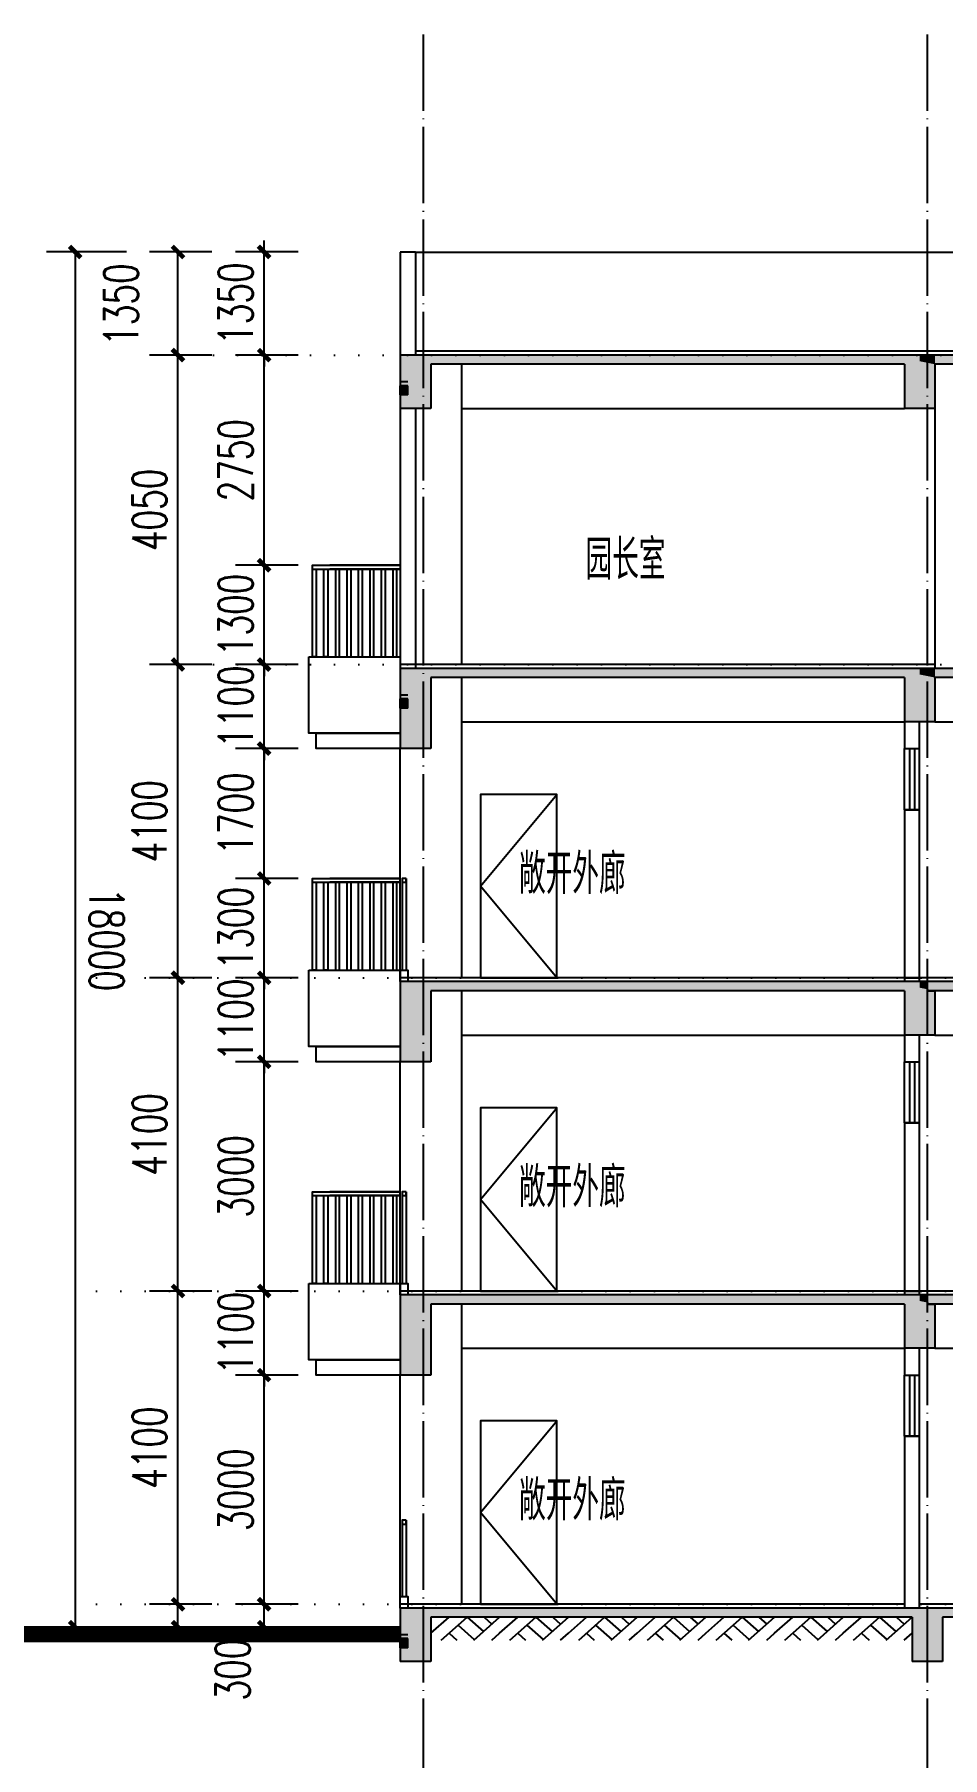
# Model space of a CAD drawing. Header units: millimetres. Extents: x -1048436 to -185795, y -983427 to 400387.
# Drawn here: x -758367 to -746476, y -968354 to -945801 of the extents above; entities that cross this region are included whole.
import ezdxf

# ---------------------------------------------------------------- set-up
doc = ezdxf.new("R2010")
doc.units = ezdxf.units.MM
doc.header["$LTSCALE"] = 500
doc.linetypes.add('1#游泳馆轴网$0$DOTE', pattern=[2.42, 2, -0.2, 0.02, -0.2])
doc.linetypes.add('DOT', pattern=[6.35, 0, -6.35])
for name, color, linetype in [('1#游泳馆轴网$0$建-轴线', 1, '1#游泳馆轴网$0$DOTE'), ('PUB_DIM', 3, 'Continuous'), ('WINDOW', 4, 'Continuous'), ('建-填充', 9, 'Continuous'), ('建-墙', 254, 'Continuous'), ('建-墙-完成面', 95, 'Continuous'), ('建-文字', 4, 'Continuous'), ('建-楼梯-扶手栏杆', 3, 'Continuous'), ('建-看线', 8, 'Continuous'), ('楼层虚线', 1, 'Continuous')]:
    doc.layers.add(name, color=color, linetype=linetype)
doc.styles.add('_TCH_DIM_T3', font='SIMPLEX', dxfattribs={"width": 0.705882, "bigfont": 'GBCBIG'})
doc.styles.add('XD2008', font='xd-hzs.shx', dxfattribs={"width": 0.7, "bigfont": 'xd-hztxt.shx'})
doc.dimstyles.new('_TCH_ARCH&&150', dxfattribs={"dimtxt": 446.25, "dimasz": 150, "dimexe": 375, "dimexo": 450, "dimgap": 150, "dimtad": 1, "dimdec": 0, "dimzin": 0, "dimdsep": 46, "dimtxsty": '_TCH_DIM_T3', "dimblk": 'ARCHTICK', "dimcen": 0.09, "dimclrt": 7, "dimazin": 2, "dimtfac": 1, "dimtdec": 0, "dimtix": 1, "dimtmove": 2, "dimatfit": 3, "dimldrblk": 'ARCHTICK', "dimfxl": 1, "dimtolj": 1, "dimtzin": 0, "dimarcsym": 0})

# ---------------------------------------------------------------- blocks, each defined once
blk = doc.blocks.new('_ArchTick')
at = {"color": 0, "linetype": 'ByBlock', "const_width": 0.4}
blk.add_lwpolyline([(-0.5, -0.5), (0.5, 0.5)], dxfattribs=at)
blk = doc.blocks.new('*D300')
at = {"layer": 'Defpoints', "color": 0, "transparency": 16777216}
for p in [(-755360, -966348), (-754466, -966348), (-754466, -966648)]:
    blk.add_point(p, dxfattribs=at)
at = {"layer": 'PUB_DIM', "color": 0, "lineweight": -2, "transparency": 16777216}
for p, q in [((-754916, -966348), (-755735, -966348)), ((-755360, -966648), (-755360, -966348)), ((-754916, -966648), (-755735, -966648))]:
    blk.add_line(p, q, dxfattribs=at)
at = {"layer": 'PUB_DIM', "color": 0, "lineweight": -2, "transparency": 16777216, "xscale": 150, "yscale": 150, "zscale": 150}
for p, rotation in [((-755360, -966348), 90), ((-755360, -966648), 270)]:
    blk.add_blockref('_ArchTick', p, dxfattribs=dict(at, rotation=rotation))
at = {"layer": 'PUB_DIM', "color": 7, "transparency": 16777216, "insert": (-755772, -967203), "char_height": 446.2, "attachment_point": 5, "rotation": 90, "style": '_TCH_DIM_T3'}
blk.add_mtext('\\A1;300', dxfattribs=at)
blk = doc.blocks.new('*D301')
at = {"layer": 'Defpoints', "color": 0, "transparency": 16777216}
for p in [(-755360, -963348), (-754466, -963348), (-754466, -966348)]:
    blk.add_point(p, dxfattribs=at)
at = {"layer": 'PUB_DIM', "color": 0, "lineweight": -2, "transparency": 16777216}
for p, q in [((-754916, -963348), (-755735, -963348)), ((-755360, -966348), (-755360, -963348)), ((-754916, -966348), (-755735, -966348))]:
    blk.add_line(p, q, dxfattribs=at)
at = {"layer": 'PUB_DIM', "color": 0, "lineweight": -2, "transparency": 16777216, "xscale": 150, "yscale": 150, "zscale": 150}
for p, rotation in [((-755360, -963348), 90), ((-755360, -966348), 270)]:
    blk.add_blockref('_ArchTick', p, dxfattribs=dict(at, rotation=rotation))
at = {"layer": 'PUB_DIM', "color": 7, "transparency": 16777216, "insert": (-755733, -964848), "char_height": 446.2, "attachment_point": 5, "rotation": 90, "style": '_TCH_DIM_T3'}
blk.add_mtext('\\A1;3000', dxfattribs=at)
blk = doc.blocks.new('*D302')
at = {"layer": 'Defpoints', "color": 0, "transparency": 16777216}
for p in [(-755360, -962248), (-754466, -962248), (-754466, -963348)]:
    blk.add_point(p, dxfattribs=at)
at = {"layer": 'PUB_DIM', "color": 0, "lineweight": -2, "transparency": 16777216}
for p, q in [((-755360, -962248), (-755360, -962098)), ((-754916, -962248), (-755735, -962248)), ((-755360, -963348), (-755360, -962248)), ((-754916, -963348), (-755735, -963348)), ((-755360, -963348), (-755360, -963498))]:
    blk.add_line(p, q, dxfattribs=at)
at = {"layer": 'PUB_DIM', "color": 0, "lineweight": -2, "transparency": 16777216, "xscale": 150, "yscale": 150, "zscale": 150}
for p, rotation in [((-755360, -962248), 270), ((-755360, -963348), 90)]:
    blk.add_blockref('_ArchTick', p, dxfattribs=dict(at, rotation=rotation))
at = {"layer": 'PUB_DIM', "color": 7, "transparency": 16777216, "insert": (-755733, -962798), "char_height": 446.2, "attachment_point": 5, "rotation": 90, "style": '_TCH_DIM_T3'}
blk.add_mtext('\\A1;1100', dxfattribs=at)
blk = doc.blocks.new('*D303')
at = {"layer": 'Defpoints', "color": 0, "transparency": 16777216}
for p in [(-755360, -959248), (-754466, -959248), (-754466, -962248)]:
    blk.add_point(p, dxfattribs=at)
at = {"layer": 'PUB_DIM', "color": 0, "lineweight": -2, "transparency": 16777216}
for p, q in [((-754916, -959248), (-755735, -959248)), ((-755360, -962248), (-755360, -959248)), ((-754916, -962248), (-755735, -962248))]:
    blk.add_line(p, q, dxfattribs=at)
at = {"layer": 'PUB_DIM', "color": 0, "lineweight": -2, "transparency": 16777216, "xscale": 150, "yscale": 150, "zscale": 150}
for p, rotation in [((-755360, -959248), 90), ((-755360, -962248), 270)]:
    blk.add_blockref('_ArchTick', p, dxfattribs=dict(at, rotation=rotation))
at = {"layer": 'PUB_DIM', "color": 7, "transparency": 16777216, "insert": (-755733, -960748), "char_height": 446.2, "attachment_point": 5, "rotation": 90, "style": '_TCH_DIM_T3'}
blk.add_mtext('\\A1;3000', dxfattribs=at)
blk = doc.blocks.new('*D304')
at = {"layer": 'Defpoints', "color": 0, "transparency": 16777216}
for p in [(-755360, -958148), (-754466, -958148), (-754466, -959248)]:
    blk.add_point(p, dxfattribs=at)
at = {"layer": 'PUB_DIM', "color": 0, "lineweight": -2, "transparency": 16777216}
for p, q in [((-755360, -958148), (-755360, -957998)), ((-754916, -958148), (-755735, -958148)), ((-755360, -959248), (-755360, -958148)), ((-754916, -959248), (-755735, -959248)), ((-755360, -959248), (-755360, -959398))]:
    blk.add_line(p, q, dxfattribs=at)
at = {"layer": 'PUB_DIM', "color": 0, "lineweight": -2, "transparency": 16777216, "xscale": 150, "yscale": 150, "zscale": 150}
for p, rotation in [((-755360, -958148), 270), ((-755360, -959248), 90)]:
    blk.add_blockref('_ArchTick', p, dxfattribs=dict(at, rotation=rotation))
at = {"layer": 'PUB_DIM', "color": 7, "transparency": 16777216, "insert": (-755733, -958698), "char_height": 446.2, "attachment_point": 5, "rotation": 90, "style": '_TCH_DIM_T3'}
blk.add_mtext('\\A1;1100', dxfattribs=at)
blk = doc.blocks.new('*D305')
at = {"layer": 'Defpoints', "color": 0, "transparency": 16777216}
for p in [(-755360, -956848), (-754466, -956848), (-754466, -958148)]:
    blk.add_point(p, dxfattribs=at)
at = {"layer": 'PUB_DIM', "color": 0, "lineweight": -2, "transparency": 16777216}
for p, q in [((-755360, -956848), (-755360, -956698)), ((-754916, -956848), (-755735, -956848)), ((-755360, -958148), (-755360, -956848)), ((-754916, -958148), (-755735, -958148)), ((-755360, -958148), (-755360, -958298))]:
    blk.add_line(p, q, dxfattribs=at)
at = {"layer": 'PUB_DIM', "color": 0, "lineweight": -2, "transparency": 16777216, "xscale": 150, "yscale": 150, "zscale": 150}
for p, rotation in [((-755360, -956848), 270), ((-755360, -958148), 90)]:
    blk.add_blockref('_ArchTick', p, dxfattribs=dict(at, rotation=rotation))
at = {"layer": 'PUB_DIM', "color": 7, "transparency": 16777216, "insert": (-755733, -957498), "char_height": 446.2, "attachment_point": 5, "rotation": 90, "style": '_TCH_DIM_T3'}
blk.add_mtext('\\A1;1300', dxfattribs=at)
blk = doc.blocks.new('*D306')
at = {"layer": 'Defpoints', "color": 0, "transparency": 16777216}
for p in [(-755360, -955148), (-754466, -955148), (-754466, -956848)]:
    blk.add_point(p, dxfattribs=at)
at = {"layer": 'PUB_DIM', "color": 0, "lineweight": -2, "transparency": 16777216}
for p, q in [((-754916, -955148), (-755735, -955148)), ((-755360, -956848), (-755360, -955148)), ((-754916, -956848), (-755735, -956848))]:
    blk.add_line(p, q, dxfattribs=at)
at = {"layer": 'PUB_DIM', "color": 0, "lineweight": -2, "transparency": 16777216, "xscale": 150, "yscale": 150, "zscale": 150}
for p, rotation in [((-755360, -955148), 90), ((-755360, -956848), 270)]:
    blk.add_blockref('_ArchTick', p, dxfattribs=dict(at, rotation=rotation))
at = {"layer": 'PUB_DIM', "color": 7, "transparency": 16777216, "insert": (-755733, -955998), "char_height": 446.2, "attachment_point": 5, "rotation": 90, "style": '_TCH_DIM_T3'}
blk.add_mtext('\\A1;1700', dxfattribs=at)
blk = doc.blocks.new('*D307')
at = {"layer": 'Defpoints', "color": 0, "transparency": 16777216}
for p in [(-755360, -954048), (-754466, -954048), (-754466, -955148)]:
    blk.add_point(p, dxfattribs=at)
at = {"layer": 'PUB_DIM', "color": 0, "lineweight": -2, "transparency": 16777216}
for p, q in [((-755360, -954048), (-755360, -953898)), ((-754916, -954048), (-755735, -954048)), ((-755360, -955148), (-755360, -954048)), ((-754916, -955148), (-755735, -955148)), ((-755360, -955148), (-755360, -955298))]:
    blk.add_line(p, q, dxfattribs=at)
at = {"layer": 'PUB_DIM', "color": 0, "lineweight": -2, "transparency": 16777216, "xscale": 150, "yscale": 150, "zscale": 150}
for p, rotation in [((-755360, -954048), 270), ((-755360, -955148), 90)]:
    blk.add_blockref('_ArchTick', p, dxfattribs=dict(at, rotation=rotation))
at = {"layer": 'PUB_DIM', "color": 7, "transparency": 16777216, "insert": (-755733, -954598), "char_height": 446.2, "attachment_point": 5, "rotation": 90, "style": '_TCH_DIM_T3'}
blk.add_mtext('\\A1;1100', dxfattribs=at)
blk = doc.blocks.new('*D308')
at = {"layer": 'Defpoints', "color": 0, "transparency": 16777216}
for p in [(-755360, -952748), (-754466, -952748), (-754466, -954048)]:
    blk.add_point(p, dxfattribs=at)
at = {"layer": 'PUB_DIM', "color": 0, "lineweight": -2, "transparency": 16777216}
for p, q in [((-755360, -952748), (-755360, -952598)), ((-754916, -952748), (-755735, -952748)), ((-755360, -954048), (-755360, -952748)), ((-754916, -954048), (-755735, -954048)), ((-755360, -954048), (-755360, -954198))]:
    blk.add_line(p, q, dxfattribs=at)
at = {"layer": 'PUB_DIM', "color": 0, "lineweight": -2, "transparency": 16777216, "xscale": 150, "yscale": 150, "zscale": 150}
for p, rotation in [((-755360, -952748), 270), ((-755360, -954048), 90)]:
    blk.add_blockref('_ArchTick', p, dxfattribs=dict(at, rotation=rotation))
at = {"layer": 'PUB_DIM', "color": 7, "transparency": 16777216, "insert": (-755733, -953398), "char_height": 446.2, "attachment_point": 5, "rotation": 90, "style": '_TCH_DIM_T3'}
blk.add_mtext('\\A1;1300', dxfattribs=at)
blk = doc.blocks.new('*D309')
at = {"layer": 'Defpoints', "color": 0, "transparency": 16777216}
for p in [(-755360, -949998), (-754466, -949998), (-754466, -952748)]:
    blk.add_point(p, dxfattribs=at)
at = {"layer": 'PUB_DIM', "color": 0, "lineweight": -2, "transparency": 16777216}
for p, q in [((-754916, -949998), (-755735, -949998)), ((-755360, -952748), (-755360, -949998)), ((-754916, -952748), (-755735, -952748))]:
    blk.add_line(p, q, dxfattribs=at)
at = {"layer": 'PUB_DIM', "color": 0, "lineweight": -2, "transparency": 16777216, "xscale": 150, "yscale": 150, "zscale": 150}
for p, rotation in [((-755360, -949998), 90), ((-755360, -952748), 270)]:
    blk.add_blockref('_ArchTick', p, dxfattribs=dict(at, rotation=rotation))
at = {"layer": 'PUB_DIM', "color": 7, "transparency": 16777216, "insert": (-755733, -951373), "char_height": 446.2, "attachment_point": 5, "rotation": 90, "style": '_TCH_DIM_T3'}
blk.add_mtext('\\A1;2750', dxfattribs=at)
blk = doc.blocks.new('*D310')
at = {"layer": 'Defpoints', "color": 0, "transparency": 16777216}
for p in [(-755360, -948648), (-754466, -948648), (-754466, -949998)]:
    blk.add_point(p, dxfattribs=at)
at = {"layer": 'PUB_DIM', "color": 0, "lineweight": -2, "transparency": 16777216}
for p, q in [((-755360, -948648), (-755360, -948498)), ((-754916, -948648), (-755735, -948648)), ((-755360, -949998), (-755360, -948648)), ((-754916, -949998), (-755735, -949998)), ((-755360, -949998), (-755360, -950148))]:
    blk.add_line(p, q, dxfattribs=at)
at = {"layer": 'PUB_DIM', "color": 0, "lineweight": -2, "transparency": 16777216, "xscale": 150, "yscale": 150, "zscale": 150}
for p, rotation in [((-755360, -948648), 270), ((-755360, -949998), 90)]:
    blk.add_blockref('_ArchTick', p, dxfattribs=dict(at, rotation=rotation))
at = {"layer": 'PUB_DIM', "color": 7, "transparency": 16777216, "insert": (-755733, -949323), "char_height": 446.2, "attachment_point": 5, "rotation": 90, "style": '_TCH_DIM_T3'}
blk.add_mtext('\\A1;1350', dxfattribs=at)
blk = doc.blocks.new('*D2797')
at = {"layer": 'Defpoints', "color": 0, "transparency": 16777216}
for p in [(-756714, -948648), (-757834, -966648), (-756714, -966648)]:
    blk.add_point(p, dxfattribs=at)
at = {"layer": 'PUB_DIM', "color": 0, "lineweight": -2, "transparency": 16777216}
for p, q in [((-757164, -948648), (-758209, -948648)), ((-757834, -948648), (-757834, -966648)), ((-757164, -966648), (-758209, -966648))]:
    blk.add_line(p, q, dxfattribs=at)
at = {"layer": 'PUB_DIM', "color": 0, "lineweight": -2, "transparency": 16777216, "xscale": 150, "yscale": 150, "zscale": 150}
for p, rotation in [((-757834, -948648), 90), ((-757834, -966648), 270)]:
    blk.add_blockref('_ArchTick', p, dxfattribs=dict(at, rotation=rotation))
at = {"layer": 'PUB_DIM', "color": 7, "transparency": 16777216, "insert": (-757422, -957648), "char_height": 446.2, "attachment_point": 5, "rotation": 270, "style": '_TCH_DIM_T3'}
blk.add_mtext('\\A1;18000', dxfattribs=at)
blk = doc.blocks.new('*D2798')
at = {"layer": 'Defpoints', "color": 0, "transparency": 16777216}
for p in [(-756488, -966348), (-755593, -966348), (-755593, -966648)]:
    blk.add_point(p, dxfattribs=at)
at = {"layer": 'PUB_DIM', "color": 0, "lineweight": -2, "transparency": 16777216}
for p, q in [((-756043, -966348), (-756863, -966348)), ((-756488, -966648), (-756488, -966348)), ((-756043, -966648), (-756863, -966648))]:
    blk.add_line(p, q, dxfattribs=at)
at = {"layer": 'PUB_DIM', "color": 0, "lineweight": -2, "transparency": 16777216, "xscale": 150, "yscale": 150, "zscale": 150}
for p, rotation in [((-756488, -966348), 90), ((-756488, -966648), 270)]:
    blk.add_blockref('_ArchTick', p, dxfattribs=dict(at, rotation=rotation))
at = {"layer": 'PUB_DIM', "color": 7, "transparency": 16777216, "insert": (-759625, -967758), "char_height": 446.2, "attachment_point": 5, "rotation": 90, "style": '_TCH_DIM_T3'}
blk.add_mtext('\\A1;300', dxfattribs=at)
blk = doc.blocks.new('*D2799')
at = {"layer": 'Defpoints', "color": 0, "transparency": 16777216}
for p in [(-756488, -962248), (-755593, -962248), (-755593, -966348)]:
    blk.add_point(p, dxfattribs=at)
at = {"layer": 'PUB_DIM', "color": 0, "lineweight": -2, "transparency": 16777216}
for p, q in [((-756043, -962248), (-756863, -962248)), ((-756488, -966348), (-756488, -962248)), ((-756043, -966348), (-756863, -966348))]:
    blk.add_line(p, q, dxfattribs=at)
at = {"layer": 'PUB_DIM', "color": 0, "lineweight": -2, "transparency": 16777216, "xscale": 150, "yscale": 150, "zscale": 150}
for p, rotation in [((-756488, -962248), 90), ((-756488, -966348), 270)]:
    blk.add_blockref('_ArchTick', p, dxfattribs=dict(at, rotation=rotation))
at = {"layer": 'PUB_DIM', "color": 7, "transparency": 16777216, "insert": (-756861, -964298), "char_height": 446.2, "attachment_point": 5, "rotation": 90, "style": '_TCH_DIM_T3'}
blk.add_mtext('\\A1;4100', dxfattribs=at)
blk = doc.blocks.new('*D2800')
at = {"layer": 'Defpoints', "color": 0, "transparency": 16777216}
for p in [(-756488, -958148), (-755593, -958148), (-755593, -962248)]:
    blk.add_point(p, dxfattribs=at)
at = {"layer": 'PUB_DIM', "color": 0, "lineweight": -2, "transparency": 16777216}
for p, q in [((-756043, -958148), (-756863, -958148)), ((-756488, -962248), (-756488, -958148)), ((-756043, -962248), (-756863, -962248))]:
    blk.add_line(p, q, dxfattribs=at)
at = {"layer": 'PUB_DIM', "color": 0, "lineweight": -2, "transparency": 16777216, "xscale": 150, "yscale": 150, "zscale": 150}
for p, rotation in [((-756488, -958148), 90), ((-756488, -962248), 270)]:
    blk.add_blockref('_ArchTick', p, dxfattribs=dict(at, rotation=rotation))
at = {"layer": 'PUB_DIM', "color": 7, "transparency": 16777216, "insert": (-756861, -960198), "char_height": 446.2, "attachment_point": 5, "rotation": 90, "style": '_TCH_DIM_T3'}
blk.add_mtext('\\A1;4100', dxfattribs=at)
blk = doc.blocks.new('*D2801')
at = {"layer": 'Defpoints', "color": 0, "transparency": 16777216}
for p in [(-756488, -954048), (-755593, -954048), (-755593, -958148)]:
    blk.add_point(p, dxfattribs=at)
at = {"layer": 'PUB_DIM', "color": 0, "lineweight": -2, "transparency": 16777216}
for p, q in [((-756043, -954048), (-756863, -954048)), ((-756488, -958148), (-756488, -954048)), ((-756043, -958148), (-756863, -958148))]:
    blk.add_line(p, q, dxfattribs=at)
at = {"layer": 'PUB_DIM', "color": 0, "lineweight": -2, "transparency": 16777216, "xscale": 150, "yscale": 150, "zscale": 150}
for p, rotation in [((-756488, -954048), 90), ((-756488, -958148), 270)]:
    blk.add_blockref('_ArchTick', p, dxfattribs=dict(at, rotation=rotation))
at = {"layer": 'PUB_DIM', "color": 7, "transparency": 16777216, "insert": (-756861, -956098), "char_height": 446.2, "attachment_point": 5, "rotation": 90, "style": '_TCH_DIM_T3'}
blk.add_mtext('\\A1;4100', dxfattribs=at)
blk = doc.blocks.new('*D2802')
at = {"layer": 'Defpoints', "color": 0, "transparency": 16777216}
for p in [(-756488, -949998), (-755593, -949998), (-755593, -954048)]:
    blk.add_point(p, dxfattribs=at)
at = {"layer": 'PUB_DIM', "color": 0, "lineweight": -2, "transparency": 16777216}
for p, q in [((-756043, -949998), (-756863, -949998)), ((-756488, -954048), (-756488, -949998)), ((-756043, -954048), (-756863, -954048))]:
    blk.add_line(p, q, dxfattribs=at)
at = {"layer": 'PUB_DIM', "color": 0, "lineweight": -2, "transparency": 16777216, "xscale": 150, "yscale": 150, "zscale": 150}
for p, rotation in [((-756488, -949998), 90), ((-756488, -954048), 270)]:
    blk.add_blockref('_ArchTick', p, dxfattribs=dict(at, rotation=rotation))
at = {"layer": 'PUB_DIM', "color": 7, "transparency": 16777216, "insert": (-756861, -952023), "char_height": 446.2, "attachment_point": 5, "rotation": 90, "style": '_TCH_DIM_T3'}
blk.add_mtext('\\A1;4050', dxfattribs=at)
blk = doc.blocks.new('*D2803')
at = {"layer": 'Defpoints', "color": 0, "transparency": 16777216}
for p in [(-756488, -948648), (-755593, -948648), (-755593, -949998)]:
    blk.add_point(p, dxfattribs=at)
at = {"layer": 'PUB_DIM', "color": 0, "lineweight": -2, "transparency": 16777216}
for p, q in [((-756043, -948648), (-756863, -948648)), ((-756488, -949998), (-756488, -948648)), ((-756043, -949998), (-756863, -949998))]:
    blk.add_line(p, q, dxfattribs=at)
at = {"layer": 'PUB_DIM', "color": 0, "lineweight": -2, "transparency": 16777216, "xscale": 150, "yscale": 150, "zscale": 150}
for p, rotation in [((-756488, -948648), 90), ((-756488, -949998), 270)]:
    blk.add_blockref('_ArchTick', p, dxfattribs=dict(at, rotation=rotation))
at = {"layer": 'PUB_DIM', "color": 7, "transparency": 16777216, "insert": (-757233, -949336), "char_height": 446.2, "attachment_point": 5, "rotation": 90, "style": '_TCH_DIM_T3'}
blk.add_mtext('\\A1;1350', dxfattribs=at)
blk = doc.blocks.new('$LinePat$素土夯实')
at = {"color": 0}
for p, q in [((0, -210), (210, 0)), ((120, -300), (420, 0)), ((420, 0), (608, -188)), ((495, -300), (795, 0)), ((615, 0), (705, -90)), ((315, -105), (502, -293)), ((210, -210), (300, -300)), ((705, -300), (795, -210))]:
    blk.add_line(p, q, dxfattribs=at)
blk = doc.blocks.new('$TCHSYS$WIN2D')
for p, q in [((-0.5, 0.5), (0.5, 0.5)), ((-0.5, 0.5), (-0.5, -0.5)), ((0.5, 0.5), (0.5, -0.5)), ((0.5, 0.167), (-0.5, 0.167)), ((0.5, -0.167), (-0.5, -0.167)), ((-0.5, -0.5), (0.5, -0.5))]:
    blk.add_line(p, q)

msp = doc.modelspace()

# ---------------------------------------------------------------- hatches: boundary and pattern name
at = {"layer": '建-填充'}
for points in [[(-753176.4, -950118.1), (-753576.4, -949998.1), (-753576.4, -950698.1), (-753176.4, -950698.1)], [(-746776.5, -950078.1), (-746776.5, -949998.1), (-753576.4, -949998.1), (-753176.4, -950118.1), (-746976.5, -950118.1)], [(-746776.5, -950078.1), (-746976.5, -950118.1), (-746976.5, -950698.1), (-746576.5, -950698.1), (-746576.5, -950118.1)], [(-746576.4, -950118.1), (-746576.4, -949998.1), (-746776.5, -949998.1), (-746776.5, -950078.1), (-746576.5, -950118.1)], [(-743226.4, -950078.1), (-743226.4, -949998.1), (-746576.4, -949998.1), (-746576.4, -950118.1), (-743426.4, -950118.1)], [(-753476.4, -950398.1), (-753576.4, -950398.1), (-753576.4, -950518.1), (-753476.4, -950518.1)], [(-753176.4, -954218.1), (-753576.4, -954098.1), (-753576.4, -955148.1), (-753176.4, -955148.1)], [(-746776.5, -954178.1), (-746776.5, -954098.1), (-753576.4, -954098.1), (-753176.4, -954218.1), (-746976.5, -954218.1)], [(-746776.5, -954178.1), (-746976.5, -954218.1), (-746976.5, -954798.1), (-746576.5, -954798.1), (-746576.5, -954218.1)], [(-746576.4, -954218.1), (-746576.4, -954098.1), (-746776.5, -954098.1), (-746776.5, -954178.1), (-746576.5, -954218.1)], [(-743226.4, -954178.1), (-743226.4, -954098.1), (-746576.4, -954098.1), (-746576.4, -954218.1), (-743426.4, -954218.1)], [(-753476.4, -954498.1), (-753576.4, -954498.1), (-753576.4, -954618.1), (-753476.4, -954618.1)], [(-753176.4, -958318.1), (-753576.4, -958198.1), (-753576.4, -959248.1), (-753176.4, -959248.1)], [(-746776.5, -958278.1), (-746776.5, -958198.1), (-753576.4, -958198.1), (-753176.4, -958318.1), (-746976.5, -958318.1)], [(-746776.5, -958278.1), (-746976.5, -958318.1), (-746976.5, -958898.1), (-746576.5, -958898.1), (-746576.5, -958318.1)], [(-746676.5, -958318.1), (-746676.5, -958198.1), (-746776.5, -958198.1), (-746776.5, -958278.1), (-746576.5, -958318.1)], [(-743226.4, -958278.1), (-743226.4, -958198.1), (-746676.5, -958198.1), (-746676.5, -958318.1), (-743426.4, -958318.1)], [(-753176.4, -962418.1), (-753576.4, -962298.1), (-753576.4, -963348.1), (-753176.4, -963348.1)], [(-746776.5, -962378.1), (-746776.5, -962298.1), (-753576.4, -962298.1), (-753176.4, -962418.1), (-746976.5, -962418.1)], [(-746676.5, -962418.1), (-746676.5, -962298.1), (-746776.5, -962298.1), (-746776.5, -962378.1), (-746576.5, -962418.1)], [(-743226.4, -962378.1), (-743226.4, -962298.1), (-746676.5, -962298.1), (-746676.5, -962418.1), (-743426.4, -962418.1)], [(-746776.5, -962378.1), (-746976.5, -962418.1), (-746976.5, -962998.1), (-746576.5, -962998.1), (-746576.5, -962418.1)], [(-753176.4, -966518.1), (-753576.4, -966398.1), (-753576.4, -967098.1), (-753176.4, -967098.1)], [(-746676.4, -966478.1), (-746676.4, -966398.1), (-753576.4, -966398.1), (-753176.4, -966518.1), (-746876.4, -966518.1)], [(-743126.4, -966518.1), (-743126.4, -966398.1), (-746676.4, -966398.1), (-746676.4, -966478.1), (-746476.4, -966518.1)], [(-746676.4, -966478.1), (-746876.4, -966518.1), (-746876.4, -967098.1), (-746476.4, -967098.1), (-746476.4, -966518.1)], [(-753476.4, -966798.1), (-753576.4, -966798.1), (-753576.4, -966918.1), (-753476.4, -966918.1)]]:
    msp.add_hatch(color=256, dxfattribs=at).paths.add_polyline_path(points)

# ---------------------------------------------------------------- linework, layer by layer
for p, q in [((-754501.4, -953948.1), (-753576.4, -953948.1)), ((-754501.4, -958048.1), (-753576.4, -958048.1)), ((-754501.4, -962148.1), (-753576.4, -962148.1)), ((-753576.4, -966648.1), (-762915.9, -966648.1))]:
    msp.add_line(p, q)
for points in [[(-754776.4, -953948.1), (-753576.4, -953948.1), (-753576.4, -954948.1), (-754776.4, -954948.1)], [(-754676.4, -954948.1), (-753576.4, -954948.1), (-753576.4, -955148.1), (-754676.4, -955148.1)], [(-754776.4, -958048.1), (-753576.4, -958048.1), (-753576.4, -959048.1), (-754776.4, -959048.1)], [(-754676.4, -959048.1), (-753576.4, -959048.1), (-753576.4, -959248.1), (-754676.4, -959248.1)], [(-754776.4, -962148.1), (-753576.4, -962148.1), (-753576.4, -963148.1), (-754776.4, -963148.1)], [(-754676.4, -963148.1), (-753576.4, -963148.1), (-753576.4, -963348.1), (-754676.4, -963348.1)]]:
    msp.add_lwpolyline(points, close=True)
for points in [[(-753576.4, -958198.1), (-753576.4, -958048.1), (-753476.4, -958048.1), (-753476.4, -958198.1)], [(-753576.4, -962298.1), (-753576.4, -962148.1), (-753476.4, -962148.1), (-753476.4, -962298.1)], [(-753576.4, -966398.1), (-753576.4, -966248.1), (-753476.4, -966248.1), (-753476.4, -966398.1)]]:
    msp.add_lwpolyline(points)
at = {"const_width": 200}
msp.add_lwpolyline([(-762539.6, -966748.1), (-753576.4, -966748.1)], dxfattribs=at)
at = {"layer": '1#游泳馆轴网$0$建-轴线'}
for points in [[(-753276.4, -945800.7), (-753276.4, -968780.4)], [(-746676.4, -945800.7), (-746676.4, -968780.4)]]:
    msp.add_lwpolyline(points, dxfattribs=at)
at = {"layer": '建-墙'}
for p, q in [((-753576.4, -948648.1), (-753576.4, -949998.1)), ((-753376.4, -948648.1), (-753576.4, -948648.1)), ((-753376.4, -948648.1), (-753376.4, -949998.1)), ((-753576.4, -949998.1), (-753576.4, -950698.1)), ((-746776.5, -949998.1), (-753576.4, -949998.1)), ((-753176.4, -950118.1), (-753176.4, -950698.1)), ((-746976.5, -950118.1), (-753176.4, -950118.1)), ((-746976.5, -950118.1), (-746976.5, -950698.1)), ((-746576.4, -949998.1), (-746776.5, -949998.1)), ((-746576.5, -950118.1), (-746576.5, -950698.1)), ((-746576.4, -950118.1), (-746576.5, -950118.1)), ((-743226.4, -949998.1), (-746576.4, -949998.1)), ((-743426.4, -950118.1), (-746576.4, -950118.1)), ((-746576.4, -950118.1), (-746576.4, -954098.1)), ((-753476.4, -950398.1), (-753576.4, -950398.1)), ((-753576.4, -950518.1), (-753576.4, -950398.1)), ((-753476.4, -950518.1), (-753476.4, -950398.1)), ((-753476.4, -950518.1), (-753576.4, -950518.1)), ((-753176.4, -950698.1), (-753576.4, -950698.1)), ((-753576.4, -950698.1), (-753576.4, -954098.1)), ((-753376.4, -950698.1), (-753576.4, -950698.1)), ((-753376.4, -950698.1), (-753376.4, -954098.1)), ((-746576.5, -950698.1), (-746976.5, -950698.1)), ((-753576.4, -954098.1), (-753576.4, -955148.1)), ((-746776.5, -954098.1), (-753576.4, -954098.1)), ((-753376.4, -954098.1), (-753576.4, -954098.1)), ((-753176.4, -954218.1), (-753176.4, -955148.1)), ((-746976.5, -954218.1), (-753176.4, -954218.1)), ((-746976.5, -954218.1), (-746976.5, -954798.1)), ((-746576.4, -954098.1), (-746776.5, -954098.1)), ((-746576.5, -954218.1), (-746576.5, -954798.1)), ((-746576.4, -954218.1), (-746576.5, -954218.1)), ((-743226.4, -954098.1), (-746576.4, -954098.1)), ((-743426.4, -954218.1), (-746576.4, -954218.1)), ((-753476.4, -954498.1), (-753576.4, -954498.1)), ((-753576.4, -954618.1), (-753576.4, -954498.1)), ((-753476.4, -954618.1), (-753576.4, -954618.1)), ((-753476.4, -954618.1), (-753476.4, -954498.1)), ((-746976.5, -954798.1), (-746976.5, -955148.1)), ((-746776.5, -954798.1), (-746976.5, -954798.1)), ((-746576.5, -954798.1), (-746976.5, -954798.1)), ((-746776.5, -955148.1), (-746776.5, -954798.1)), ((-753176.4, -955148.1), (-753576.4, -955148.1)), ((-746976.5, -955148.1), (-746776.5, -955148.1)), ((-746776.5, -955948.1), (-746976.5, -955948.1)), ((-746976.5, -955948.1), (-746976.5, -958198.1)), ((-746776.5, -958198.1), (-746776.5, -955948.1)), ((-753576.4, -958198.1), (-753576.4, -959248.1)), ((-746776.5, -958198.1), (-753576.4, -958198.1)), ((-746676.5, -958198.1), (-746776.5, -958198.1)), ((-743226.4, -958198.1), (-746676.5, -958198.1)), ((-753176.4, -958318.1), (-753176.4, -959248.1)), ((-746976.5, -958318.1), (-753176.4, -958318.1)), ((-746976.5, -958318.1), (-746976.5, -958898.1)), ((-743426.4, -958318.1), (-746676.5, -958318.1)), ((-746676.5, -958318.1), (-746576.5, -958318.1)), ((-746576.5, -958318.1), (-746576.5, -958898.1)), ((-746976.5, -958898.1), (-746976.5, -959248.1)), ((-746776.5, -958898.1), (-746976.5, -958898.1)), ((-746576.5, -958898.1), (-746976.5, -958898.1)), ((-746776.5, -959248.1), (-746776.5, -958898.1)), ((-753176.4, -959248.1), (-753576.4, -959248.1)), ((-746976.5, -959248.1), (-746776.5, -959248.1)), ((-746776.5, -960048.1), (-746976.5, -960048.1)), ((-746976.5, -960048.1), (-746976.5, -962298.1)), ((-746776.5, -962298.1), (-746776.5, -960048.1)), ((-753576.4, -962298.1), (-753576.4, -963348.1)), ((-746776.5, -962298.1), (-753576.4, -962298.1)), ((-746676.5, -962298.1), (-746776.5, -962298.1)), ((-743226.4, -962298.1), (-746676.5, -962298.1)), ((-753176.4, -962418.1), (-753176.4, -963348.1)), ((-746976.5, -962418.1), (-753176.4, -962418.1)), ((-746976.5, -962418.1), (-746976.5, -962998.1)), ((-743426.4, -962418.1), (-746676.5, -962418.1)), ((-746676.5, -962418.1), (-746576.5, -962418.1)), ((-746576.5, -962418.1), (-746576.5, -962998.1)), ((-746976.5, -962998.1), (-746976.5, -963348.1)), ((-746776.5, -962998.1), (-746976.5, -962998.1)), ((-746576.5, -962998.1), (-746976.5, -962998.1)), ((-746776.5, -963348.1), (-746776.5, -962998.1)), ((-753176.4, -963348.1), (-753576.4, -963348.1)), ((-746976.5, -963348.1), (-746776.5, -963348.1)), ((-746776.5, -964148.1), (-746976.5, -964148.1)), ((-746976.5, -964148.1), (-746976.5, -966398.1)), ((-746776.5, -966398.1), (-746776.5, -964148.1)), ((-753576.4, -966398.1), (-753576.4, -967098.1)), ((-746676.4, -966398.1), (-753576.4, -966398.1)), ((-743126.4, -966398.1), (-746676.4, -966398.1)), ((-753176.4, -966518.1), (-753176.4, -967098.1)), ((-746876.4, -966518.1), (-753176.4, -966518.1)), ((-746876.4, -966518.1), (-746876.4, -967098.1)), ((-746476.4, -966518.1), (-746476.4, -967098.1)), ((-743126.4, -966518.1), (-746476.4, -966518.1)), ((-753476.4, -966798.1), (-753576.4, -966798.1)), ((-753576.4, -966918.1), (-753576.4, -966798.1)), ((-753476.4, -966918.1), (-753476.4, -966798.1)), ((-753476.4, -966918.1), (-753576.4, -966918.1)), ((-753176.4, -967098.1), (-753576.4, -967098.1)), ((-746476.4, -967098.1), (-746876.4, -967098.1))]:
    msp.add_line(p, q, dxfattribs=at)
at = {"layer": '建-墙-完成面'}
for p, q in [((-746776.5, -949948.1), (-753376.4, -949948.1)), ((-746576.4, -949948.1), (-746776.5, -949948.1)), ((-743226.4, -949948.1), (-746576.4, -949948.1)), ((-753476.4, -950348.1), (-753576.4, -950348.1)), ((-746776.5, -954048.1), (-753576.4, -954048.1)), ((-746576.4, -954048.1), (-746776.5, -954048.1)), ((-753476.4, -954448.1), (-753576.4, -954448.1)), ((-746776.5, -958148.1), (-753576.4, -958148.1)), ((-746976.5, -958148.1), (-746776.5, -958148.1)), ((-743226.4, -958148.1), (-746776.5, -958148.1)), ((-746776.5, -962248.1), (-753576.4, -962248.1)), ((-746976.5, -962248.1), (-746776.5, -962248.1)), ((-743226.4, -962248.1), (-746776.5, -962248.1)), ((-746976.5, -966348.1), (-753576.4, -966348.1)), ((-743226.4, -966348.1), (-746776.5, -966348.1)), ((-753476.4, -966748.1), (-753576.4, -966748.1))]:
    msp.add_line(p, q, dxfattribs=at)
at = {"layer": '建-楼梯-扶手栏杆'}
for p, q in [((-754726.4, -952798.1), (-754501.4, -952798.1)), ((-754501.4, -952748.1), (-753576.4, -952748.1)), ((-753576.4, -952748.1), (-754501.4, -952748.1)), ((-753576.4, -952748.1), (-754501.4, -952748.1)), ((-754501.4, -952798.1), (-753576.4, -952798.1)), ((-753576.4, -952798.1), (-754501.4, -952798.1)), ((-754426.4, -952798.1), (-754426.4, -953948.1)), ((-754376.4, -952798.1), (-754376.4, -953948.1)), ((-754276.4, -952798.1), (-754276.4, -953948.1)), ((-754226.4, -952798.1), (-754226.4, -953948.1)), ((-754126.4, -952798.1), (-754126.4, -953948.1)), ((-754076.4, -952798.1), (-754076.4, -953948.1)), ((-753976.4, -952798.1), (-753976.4, -953948.1)), ((-753926.4, -952798.1), (-753926.4, -953948.1)), ((-753826.4, -952798.1), (-753826.4, -953948.1)), ((-753776.4, -952798.1), (-753776.4, -953948.1)), ((-753676.4, -952798.1), (-753676.4, -953948.1)), ((-753626.4, -952798.1), (-753626.4, -953948.1)), ((-754726.4, -956898.1), (-754501.4, -956898.1)), ((-754501.4, -956848.1), (-753576.4, -956848.1)), ((-753576.4, -956848.1), (-754501.4, -956848.1)), ((-753576.4, -956848.1), (-754501.4, -956848.1)), ((-754501.4, -956898.1), (-753576.4, -956898.1)), ((-753576.4, -956898.1), (-754501.4, -956898.1)), ((-754426.4, -956898.1), (-754426.4, -958048.1)), ((-754376.4, -956898.1), (-754376.4, -958048.1)), ((-754276.4, -956898.1), (-754276.4, -958048.1)), ((-754226.4, -956898.1), (-754226.4, -958048.1)), ((-754126.4, -956898.1), (-754126.4, -958048.1)), ((-754076.4, -956898.1), (-754076.4, -958048.1)), ((-753976.4, -956898.1), (-753976.4, -958048.1)), ((-753926.4, -956898.1), (-753926.4, -958048.1)), ((-753826.4, -956898.1), (-753826.4, -958048.1)), ((-753776.4, -956898.1), (-753776.4, -958048.1)), ((-753676.4, -956898.1), (-753676.4, -958048.1)), ((-753626.4, -956898.1), (-753626.4, -958048.1)), ((-753551.4, -956848.1), (-753551.4, -958048.1)), ((-753501.4, -956848.1), (-753501.4, -958048.1)), ((-754726.4, -960998.1), (-754501.4, -960998.1)), ((-754501.4, -960948.1), (-753576.4, -960948.1)), ((-753576.4, -960948.1), (-754501.4, -960948.1)), ((-753576.4, -960948.1), (-754501.4, -960948.1)), ((-754501.4, -960998.1), (-753576.4, -960998.1)), ((-753576.4, -960998.1), (-754501.4, -960998.1)), ((-754426.4, -960998.1), (-754426.4, -962148.1)), ((-754376.4, -960998.1), (-754376.4, -962148.1)), ((-754276.4, -960998.1), (-754276.4, -962148.1)), ((-754226.4, -960998.1), (-754226.4, -962148.1)), ((-754126.4, -960998.1), (-754126.4, -962148.1)), ((-754076.4, -960998.1), (-754076.4, -962148.1)), ((-753976.4, -960998.1), (-753976.4, -962148.1)), ((-753926.4, -960998.1), (-753926.4, -962148.1)), ((-753826.4, -960998.1), (-753826.4, -962148.1)), ((-753776.4, -960998.1), (-753776.4, -962148.1)), ((-753676.4, -960998.1), (-753676.4, -962148.1)), ((-753626.4, -960998.1), (-753626.4, -962148.1)), ((-753551.4, -960948.1), (-753551.4, -962148.1)), ((-753501.4, -960948.1), (-753501.4, -962148.1)), ((-753551.4, -965248.1), (-753551.4, -966248.1)), ((-753501.4, -965248.1), (-753501.4, -966248.1))]:
    msp.add_line(p, q, dxfattribs=at)
for points in [[(-754676.4, -952798.1), (-754676.4, -952798.1), (-754676.4, -953948.1), (-754676.4, -953948.1), (-754726.4, -953948.1), (-754726.4, -953948.1), (-754726.4, -952748.1), (-754501.4, -952748.1)], [(-754676.4, -956898.1), (-754676.4, -956898.1), (-754676.4, -958048.1), (-754676.4, -958048.1), (-754726.4, -958048.1), (-754726.4, -958048.1), (-754726.4, -956848.1), (-754501.4, -956848.1)], [(-754676.4, -960998.1), (-754676.4, -960998.1), (-754676.4, -962148.1), (-754676.4, -962148.1), (-754726.4, -962148.1), (-754726.4, -962148.1), (-754726.4, -960948.1), (-754501.4, -960948.1)]]:
    msp.add_lwpolyline(points, dxfattribs=at)
for points in [[(-754576.4, -952798.1), (-754576.4, -952798.1), (-754526.4, -952798.1), (-754526.4, -952798.1), (-754526.4, -953948.1), (-754526.4, -953948.1), (-754576.4, -953948.1), (-754576.4, -953948.1)], [(-754576.4, -956898.1), (-754576.4, -956898.1), (-754526.4, -956898.1), (-754526.4, -956898.1), (-754526.4, -958048.1), (-754526.4, -958048.1), (-754576.4, -958048.1), (-754576.4, -958048.1)], [(-753501.4, -956848.1), (-753551.4, -956848.1), (-753551.4, -956898.1), (-753501.4, -956898.1)], [(-754576.4, -960998.1), (-754576.4, -960998.1), (-754526.4, -960998.1), (-754526.4, -960998.1), (-754526.4, -962148.1), (-754526.4, -962148.1), (-754576.4, -962148.1), (-754576.4, -962148.1)], [(-753501.4, -960948.1), (-753551.4, -960948.1), (-753551.4, -960998.1), (-753501.4, -960998.1)], [(-753501.4, -965248.1), (-753551.4, -965248.1), (-753551.4, -965298.1), (-753501.4, -965298.1)]]:
    msp.add_lwpolyline(points, close=True, dxfattribs=at)
at = {"layer": '建-看线'}
for p, q in [((-753376.4, -948648.1), (-733376.4, -948648.1)), ((-752776.4, -950118.1), (-752776.4, -954048.1)), ((-752776.4, -950698.1), (-746976.5, -950698.1)), ((-752776.4, -954218.1), (-752776.4, -958148.1)), ((-752776.4, -954798.1), (-746976.5, -954798.1)), ((-746576.5, -954798.1), (-743226.4, -954798.1)), ((-753576.4, -958198.1), (-753576.4, -955148.1)), ((-752776.4, -958318.1), (-752776.4, -962248.1)), ((-752776.4, -958898.1), (-746976.5, -958898.1)), ((-746576.5, -958898.1), (-743226.4, -958898.1)), ((-753576.4, -962298.1), (-753576.4, -959248.1)), ((-752776.4, -962418.1), (-752776.4, -966348.1)), ((-752776.4, -962998.1), (-746976.5, -962998.1)), ((-746576.5, -962998.1), (-743226.4, -962998.1)), ((-753576.4, -966398.1), (-753576.4, -963348.1))]:
    msp.add_line(p, q, dxfattribs=at)
for points in [[(-751526.4, -958148.1), (-751526.4, -955748.1), (-752526.4, -955748.1), (-752526.4, -958148.1), (-751526.4, -958148.1), (-752526.4, -956948.1), (-751526.4, -955748.1)], [(-751526.4, -962248.1), (-751526.4, -959848.1), (-752526.4, -959848.1), (-752526.4, -962248.1), (-751526.4, -962248.1), (-752526.4, -961048.1), (-751526.4, -959848.1)], [(-751526.4, -966348.1), (-751526.4, -963948.1), (-752526.4, -963948.1), (-752526.4, -966348.1), (-751526.4, -966348.1), (-752526.4, -965148.1), (-751526.4, -963948.1)]]:
    msp.add_lwpolyline(points, dxfattribs=at)
at = {"layer": '楼层虚线', "linetype": 'DOT', "ltscale": 0.1}
for p, q in [((-756024.8, -949998.1), (-724093.7, -949998.1)), ((-756024.8, -954048.1), (-724093.7, -954048.1)), ((-757553, -958148.1), (-667499.9, -958148.1)), ((-757553, -962248.1), (-667499.9, -962248.1)), ((-757553, -966348.1), (-667499.9, -966348.1))]:
    msp.add_line(p, q, dxfattribs=at)

# ---------------------------------------------------------------- block references
at = {"xscale": 1.132082123075325, "rotation": 359.9999999947931}
for p in [(-753176.4, -966518.1), (-752276.4, -966518.1), (-751376.4, -966518.1), (-750476.4, -966518.1), (-749576.4, -966518.1), (-748676.4, -966518.1), (-747776.4, -966518.1)]:
    msp.add_blockref('$LinePat$素土夯实', p, dxfattribs=at)
at = {"layer": 'WINDOW', "xscale": -800, "yscale": -200, "zscale": -800, "rotation": 269.9999999999924}
for p in [(-746876.5, -955548.1), (-746876.5, -959648.1), (-746876.5, -963748.1)]:
    msp.add_blockref('$TCHSYS$WIN2D', p, dxfattribs=at)

# ---------------------------------------------------------------- texts
at = {"layer": '建-文字', "style": 'XD2008', "width": 0.7}
for s, p in [('园长室', (-751150.2, -952935.5)), ('敞开外廊', (-752022.3, -957050)), ('敞开外廊', (-752022.3, -961150)), ('敞开外廊', (-752022.3, -965250))]:
    msp.add_text(s, height=525, dxfattribs=at).set_placement(p)

# ---------------------------------------------------------------- dimensions: what is measured, and where the dimension line sits
at = {"layer": 'PUB_DIM'}
dim = msp.add_linear_dim(base=(-757834, -966648.1), p1=(-756713.7, -948648.1), p2=(-756713.7, -966648.1), angle=270, dimstyle='_TCH_ARCH&&150', override={"dimgap": 0}, dxfattribs=at)
dim.commit()
dim.dimension.update_dxf_attribs({"geometry": '*D2797', "text_midpoint": (-757421.5, -957648.1), "dimtype": 129, "text_rotation": 270})
for base, p1, p2, picture, middle in [((-756487.5, -948648.1), (-755593.4, -949998.1), (-755593.4, -948648.1), '*D2803', (-757233.2, -949336.5)), ((-756487.5, -966348.1), (-755593.4, -966648.1), (-755593.4, -966348.1), '*D2798', (-759624.8, -967758.1)), ((-755359.8, -966348.1), (-754465.6, -966648.1), (-754465.6, -966348.1), '*D300', (-755772.3, -967203.1))]:
    dim = msp.add_linear_dim(base=base, p1=p1, p2=p2, angle=90, dimstyle='_TCH_ARCH&&150', dxfattribs=at)
    dim.commit()
    dim.dimension.update_dxf_attribs({"geometry": picture, "text_midpoint": middle, "dimtype": 129})
for p1, p2, picture, middle in [((-754465.6, -949998.1), (-754465.6, -948648.1), '*D310', (-755732.9, -949323.1)), ((-755593.4, -954048.1), (-755593.4, -949998.1), '*D2802', (-756860.7, -952023.1)), ((-754465.6, -952748.1), (-754465.6, -949998.1), '*D309', (-755732.9, -951373.1)), ((-754465.6, -954048.1), (-754465.6, -952748.1), '*D308', (-755732.9, -953398.1)), ((-755593.4, -958148.1), (-755593.4, -954048.1), '*D2801', (-756860.7, -956098.1)), ((-754465.6, -955148.1), (-754465.6, -954048.1), '*D307', (-755732.9, -954598.1)), ((-754465.6, -956848.1), (-754465.6, -955148.1), '*D306', (-755732.9, -955998.1)), ((-754465.6, -958148.1), (-754465.6, -956848.1), '*D305', (-755732.9, -957498.1)), ((-755593.4, -962248.1), (-755593.4, -958148.1), '*D2800', (-756860.7, -960198.1)), ((-754465.6, -959248.1), (-754465.6, -958148.1), '*D304', (-755732.9, -958698.1)), ((-754465.6, -962248.1), (-754465.6, -959248.1), '*D303', (-755732.9, -960748.1)), ((-754465.6, -963348.1), (-754465.6, -962248.1), '*D302', (-755732.9, -962798.1)), ((-755593.4, -966348.1), (-755593.4, -962248.1), '*D2799', (-756860.7, -964298.1)), ((-754465.6, -966348.1), (-754465.6, -963348.1), '*D301', (-755732.9, -964848.1))]:
    dim = msp.add_aligned_dim(p1=p1, p2=p2, distance=894.2, dimstyle='_TCH_ARCH&&150', dxfattribs=at)
    dim.commit()
    dim.dimension.update_dxf_attribs({"geometry": picture, "text_midpoint": middle})

doc.saveas('drawing.dxf')
